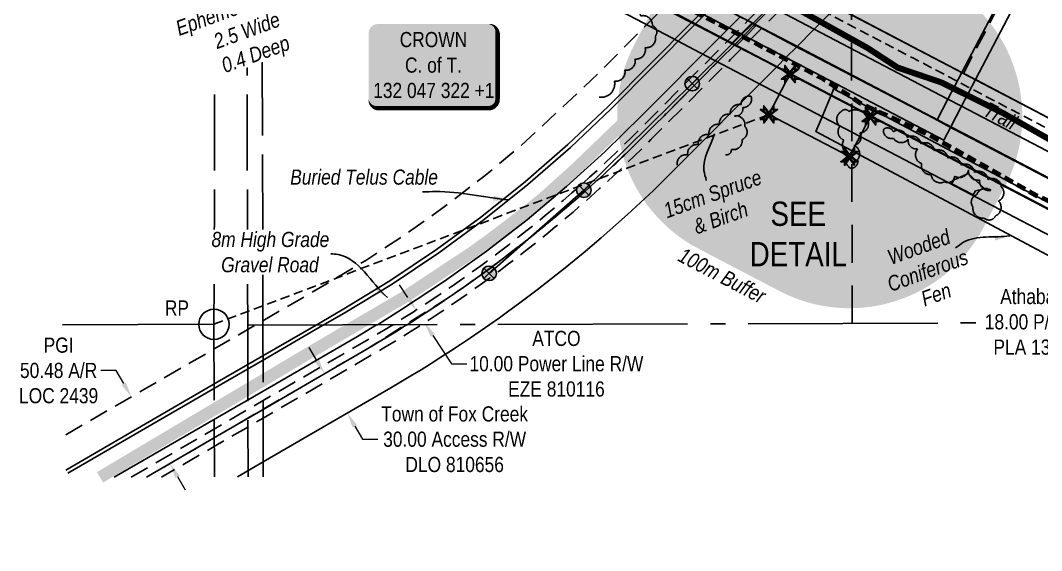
# Model space of a CAD drawing. Extents: x 509725 to 515252, y 6027037 to 6030612.
# Drawn here: x 511135 to 511809, y 6027037 to 6027387 of the extents above; entities that cross this region are included whole.
import ezdxf

# ---------------------------------------------------------------- set-up
doc = ezdxf.new("R2010")
doc.units = 0
doc.header["$LTSCALE"] = 5
doc.header["$PDSIZE"] = 0.5
for name, pattern in [('0', [1, 1, 0]), ('foc-ACCESSROAD', [3.75, 2.5, -1.25]), ('foc-FLOWLINE', [3.75, 2.5, -1.25]), ('foc-LSD', [8, 5, -3]), ('foc-QUARTERLINE', [33, 25, -3, 2, -3]), ('foc-TIELINE', [1.875, 1.25, -0.625]), ('foc-UNSURVEYED', [12.5, 10, -2.5]), ('UG_PIPE', [1.875, 1.25, -0.625])]:
    doc.linetypes.add(name, pattern=pattern)
doc.layers.get('Defpoints').update_dxf_attribs({"color": 9})
for name, color, linetype in [('35', 37, 'Continuous'), ('AS-OWNER', 7, 'Continuous'), ('AS-PIPE-UG', 44, 'UG_PIPE'), ('AS-POWER', 104, 'foc-POWER'), ('AS-POWER-EXISTING-PP', 72, 'Continuous'), ('AS-ROADS', 254, 'Continuous'), ('AS-TELEPHONE-T', 224, 'Continuous'), ('AS-TELUS', 224, 'foc-TEL'), ('C-RW', 13, 'Continuous'), ('DETAIL-T', 7, 'Continuous'), ('F-AR', 190, 'foc-ACCESSROAD'), ('F-EZE', 190, 'foc-FLOWLINE'), ('F-RW', 190, 'Continuous'), ('F-WS', 190, 'foc-ACCESSROAD'), ('L-MON', 1, 'Continuous'), ('L-SECQ', 8, 'foc-QUARTERLINE'), ('L-SECTION-LSD', 7, 'foc-LSD'), ('L-TIE', 7, 'foc-TIELINE'), ('L-USEC', 7, 'foc-UNSURVEYED'), ('P-BUFFER-H 30m', 51, 'Continuous'), ('P-BUFFER-T', 40, 'Continuous'), ('P-PROPOSED', 10, 'Continuous'), ('P-PROPOSED-H', 21, 'Continuous'), ('R- CONC', 8, 'Continuous'), ('T-BUSH', 110, '0'), ('T-BUSH-T', 110, 'Continuous'), ('WETLAND', 143, 'Continuous'), ('WETLAND-T', 146, 'Continuous')]:
    doc.layers.add(name, color=color, linetype=linetype)
for name, color, linetype, lineweight in [('F-AR-T', 190, 'Continuous', 9), ('F-EZE-T', 190, 'Continuous', 9), ('F-RW-T', 190, 'Continuous', 9), ('T-TEXT', 48, 'Continuous', 18)]:
    doc.layers.add(name, color=color, linetype=linetype, lineweight=lineweight)
doc.layers.add('WITHIN DISPO', color=6, linetype='Continuous', plot=False)
doc.styles.add('80', font='ARIALN.TTF', dxfattribs={"height": 10})
doc.styles.add('80CG', font='ARIALN.TTF', dxfattribs={"height": 10})
doc.styles.add('80L', font='ARIALN.TTF', dxfattribs={"height": 10})
doc.styles.add('foc-LtypeFont', font='ARIALN.TTF', dxfattribs={"height": 7.35})
doc.linetypes.add('foc-POWER', pattern='A,6,-1,["P",foc-LtypeFont,S=0.2,R=0,X=-0.625,Y=-0.75],-1.24,4', length=12.24)
doc.linetypes.add('foc-TEL', pattern='A,2,-1,["T",foc-LtypeFont,S=0.2,R=0,X=-0.425,Y=-0.75],-1.24,8', length=12.24)
doc.dimstyles.new('Compass 5 000', dxfattribs={"dimscale": 5, "dimtxt": 9, "dimasz": 2, "dimexe": 0.2, "dimexo": 0.0625, "dimgap": 0.5, "dimtad": 0, "dimtih": 1, "dimtoh": 1, "dimzin": 0, "dimdsep": 46, "dimtxsty": '80CG', "dimcen": 0.1, "dimse1": 1, "dimse2": 1, "dimclrd": 256, "dimclrt": 256, "dimaunit": 1, "dimadec": 4, "dimazin": 0, "dimtfac": 0.06, "dimtofl": 0, "dimtmove": 0, "dimatfit": 1, "dimfxl": 0.2, "dimtolj": 1, "dimtzin": 0, "dimlwd": -1, "dimarcsym": 0})

# ---------------------------------------------------------------- blocks, each defined once
blk = doc.blocks.new('*D382')
at = {"layer": 'Defpoints', "color": 0, "transparency": 16777216}
for p in [(511738.43, 6027362.11), (511729.22, 6027344.59), (511874.75, 6027290.4)]:
    blk.add_point(p, dxfattribs=at)
at = {"layer": 'F-RW-T', "transparency": 16777216}
for p, q in [((511879.41, 6027299.25), (511921.32, 6027378.94)), ((511921.32, 6027378.94), (511931.32, 6027378.94)), ((511860.88, 6027264.04), (511856.23, 6027255.19))]:
    blk.add_line(p, q, dxfattribs=at)
for points in [[(511877.93, 6027300.03), (511880.88, 6027298.47), (511874.75, 6027290.4)], [(511859.41, 6027264.81), (511862.36, 6027263.26), (511865.54, 6027272.89)]]:
    blk.add_solid(points, dxfattribs=at)
at = {"layer": 'F-RW-T', "transparency": 16777216, "insert": (511970.41, 6027378.94), "char_height": 10, "attachment_point": 5, "style": '80CG'}
blk.add_mtext('\\A1;Pembina\\P19.81 P/L R/W\\PPlan 199 RS\\PPLA 3108', dxfattribs=at)
blk = doc.blocks.new('*D383')
at = {"layer": 'Defpoints', "color": 0, "transparency": 16777216}
for p in [(511675.95, 6027411.92), (511668.97, 6027398.65), (511897.54, 6027295.36)]:
    blk.add_point(p, dxfattribs=at)
at = {"layer": 'F-RW-T', "transparency": 16777216}
for p, q in [((511902.19, 6027304.21), (511906.85, 6027313.06)), ((511906.85, 6027313.06), (511916.85, 6027313.06)), ((511885.9, 6027273.24), (511881.24, 6027264.39))]:
    blk.add_line(p, q, dxfattribs=at)
for points in [[(511900.72, 6027304.99), (511903.67, 6027303.44), (511897.54, 6027295.36)], [(511884.42, 6027274.01), (511887.37, 6027272.46), (511890.55, 6027282.09)]]:
    blk.add_solid(points, dxfattribs=at)
at = {"layer": 'F-RW-T', "transparency": 16777216, "insert": (511955.93, 6027313.06), "char_height": 10, "attachment_point": 5, "style": '80CG'}
blk.add_mtext('\\A1;Paramount\\P15.00 P/L R/W\\PPLA 062648', dxfattribs=at)
blk = doc.blocks.new('*D385')
at = {"layer": 'Defpoints', "color": 0, "transparency": 16777216}
for p in [(511847.81, 6027264.62), (511839.43, 6027248.69), (511878.45, 6027228.17)]:
    blk.add_point(p, dxfattribs=at)
at = {"layer": 'F-RW-T', "transparency": 16777216}
for p, q in [((511891.48, 6027252.95), (511896.13, 6027261.8)), ((511873.79, 6027219.32), (511857.39, 6027188.14)), ((511857.39, 6027188.14), (511847.39, 6027188.14))]:
    blk.add_line(p, q, dxfattribs=at)
for points in [[(511890, 6027253.72), (511892.95, 6027252.17), (511886.82, 6027244.1)], [(511872.32, 6027220.1), (511875.27, 6027218.54), (511878.45, 6027228.17)]]:
    blk.add_solid(points, dxfattribs=at)
at = {"layer": 'F-RW-T', "transparency": 16777216, "insert": (511808.3, 6027188.14), "char_height": 10, "attachment_point": 5, "style": '80CG', "bg_fill": 3, "box_fill_scale": 1.1, "bg_fill_color": 256, "bg_fill_true_color": 13158600, "bg_fill_transparency": 0}
blk.add_mtext('\\A1;Athabasca\\P18.00 P/L R/W\\PPLA 130134', dxfattribs=at)
blk = doc.blocks.new('*U373')
h = blk.add_hatch(color=59)
edge = h.paths.add_edge_path()
edge.add_line((-36.5, -28.5), (36.5, -28.5))
edge.add_arc((36.5, -22.5), 6, 270, 360)
edge.add_line((42.5, -22.5), (42.5, 21))
edge.add_arc((36.5, 21), 6, 0, 90)
edge.add_line((36.5, 27), (-36.5, 27))
edge.add_arc((-36.5, 21), 6, 90, 180)
edge.add_line((-42.5, 21), (-42.5, -22.5))
edge.add_arc((-36.5, -22.5), 6, 180, 270)
at = {"color": 1, "flags": 128}
blk.add_lwpolyline([(-36.5, -28.5, 3, 3, 0), (36.5, -28.5, 3, 3, 0.414214), (42.5, -22.5, 3, 3, 0), (42.5, 21, 3, 0, 0.414214), (36.5, 27, 0, 0, 0), (-36.5, 27, 0, 0, 0.414214), (-42.5, 21, 0, 0, 0), (-42.5, -22.5, 0, 3, 0.414214)], format="xyseb", close=True, dxfattribs=at)
blk.add_lwpolyline([(-37.6, -6.82, 0, 7.5, 0), (0, 0, 0, 0, 0)], format="xyseb", dxfattribs=at)
at = {"color": 1, "style": '80'}
blk.add_attdef('ENTER_TEXT_001', (-35.99, -5), '', height=10, dxfattribs=at)
blk = doc.blocks.new('POWERPOLE')
h = blk.add_hatch(color=255)
edge = h.paths.add_edge_path()
edge.add_arc((0, 0), 0.96, 0, 360)
at = {"linetype": 'Continuous'}
for p, q in [((0.68, -0.68), (-0.68, 0.68)), ((-0.68, -0.68), (0.68, 0.68))]:
    blk.add_line(p, q, dxfattribs=at)
blk.add_circle((0, 0), 0.96, dxfattribs=at)
blk = doc.blocks.new('*D527')
at = {"layer": 'Defpoints', "color": 0, "transparency": 16777216}
for p in [(511208.48, 6027138.78), (511199.66, 6027133.68), (511225.11, 6027089.68)]:
    blk.add_point(p, dxfattribs=at)
at = {"layer": 'F-AR-T', "transparency": 16777216}
for p, q in [((511198.46, 6027156.09), (511188.46, 6027156.09)), ((511203.47, 6027147.43), (511198.46, 6027156.09)), ((511238.92, 6027086.12), (511243.93, 6027077.46))]:
    blk.add_line(p, q, dxfattribs=at)
for points in [[(511204.91, 6027148.27), (511202.03, 6027146.6), (511208.48, 6027138.78)], [(511240.37, 6027086.95), (511237.48, 6027085.28), (511233.92, 6027094.77)]]:
    blk.add_solid(points, dxfattribs=at)
at = {"layer": 'F-AR-T', "transparency": 16777216, "insert": (511160.52, 6027156.09), "char_height": 10, "attachment_point": 5, "style": '80CG'}
blk.add_mtext('\\A1;PGI\\P50.48 A/R\\PLOC 2439', dxfattribs=at)
blk = doc.blocks.new('*D528')
at = {"layer": 'Defpoints', "color": 0, "transparency": 16777216}
for p in [(511324.13, 6027147.21), (511350.82, 6027128.04), (511339.2, 6027121.29)]:
    blk.add_point(p, dxfattribs=at)
at = {"layer": 'F-AR-T', "transparency": 16777216}
for p, q in [((511330.73, 6027162.61), (511325.7, 6027171.26)), ((511355.85, 6027119.4), (511360.87, 6027110.75)), ((511360.87, 6027110.75), (511370.87, 6027110.75))]:
    blk.add_line(p, q, dxfattribs=at)
for points in [[(511332.17, 6027163.45), (511329.29, 6027161.77), (511335.75, 6027153.97)], [(511357.29, 6027120.23), (511354.41, 6027118.56), (511350.82, 6027128.04)]]:
    blk.add_solid(points, dxfattribs=at)
at = {"layer": 'F-AR-T', "transparency": 16777216, "insert": (511421.6, 6027110.75), "char_height": 10, "attachment_point": 5, "style": '80CG'}
blk.add_mtext('\\A1;Town of Fox Creek\\P30.00 Access R/W\\PDLO 810656', dxfattribs=at)
blk = doc.blocks.new('*D529')
at = {"layer": 'Defpoints', "color": 0, "transparency": 16777216}
for p in [(511404.84, 6027201.58), (511410.34, 6027193.23), (511401.74, 6027187.56)]:
    blk.add_point(p, dxfattribs=at)
at = {"layer": 'F-EZE-T', "transparency": 16777216}
for p, q in [((511390.73, 6027204.26), (511385.23, 6027212.61)), ((511407.24, 6027179.21), (511419.55, 6027160.53)), ((511419.55, 6027160.53), (511429.55, 6027160.53))]:
    blk.add_line(p, q, dxfattribs=at)
for points in [[(511392.12, 6027205.18), (511389.34, 6027203.35), (511396.23, 6027195.91)], [(511408.63, 6027180.13), (511405.85, 6027178.29), (511401.74, 6027187.56)]]:
    blk.add_solid(points, dxfattribs=at)
at = {"layer": 'F-EZE-T', "transparency": 16777216, "insert": (511488.69, 6027160.53), "char_height": 10, "attachment_point": 5, "style": '80CG'}
blk.add_mtext('\\A1;ATCO\\P10.00 Power Line R/W\\PEZE 810116', dxfattribs=at)
blk = doc.blocks.new('TEMP')
h = blk.add_hatch(color=255)
h.dxf.hatch_style = 1
h.paths.add_polyline_path([(0, 0.25), (-0.67, 1.15), (-0.67, 0.67), (-1.15, 0.67), (-0.25, 0), (-1.15, -0.67), (-0.67, -0.67), (-0.67, -1.15), (0, -0.25), (0.67, -1.15), (0.67, -0.67), (1.15, -0.67), (0.25, 0), (1.15, 0.67), (0.67, 0.67), (0.67, 1.15)])
h = blk.add_hatch(color=1)
h.dxf.hatch_style = 1
h.paths.add_polyline_path([(0, 0.08), (-0.57, 0.85), (-0.57, 0.57), (-0.85, 0.57), (-0.08, 0), (-0.85, -0.57), (-0.57, -0.57), (-0.57, -0.85), (0, -0.08), (0.57, -0.85), (0.57, -0.57), (0.85, -0.57), (0.08, 0), (0.85, 0.57), (0.57, 0.57), (0.57, 0.85)])
at = {"color": 1}
for p, q in [((-0.08, 0), (0.08, 0)), ((0, 0.08), (0, -0.08))]:
    blk.add_line(p, q, dxfattribs=at)
at = {"color": 255, "flags": 128}
blk.add_lwpolyline([(-0.25, 0), (-1.15, 0.67), (-0.67, 0.67), (-0.67, 1.15), (0, 0.25), (0.67, 1.15), (0.67, 0.67), (1.15, 0.67), (0.25, 0), (1.15, -0.67), (0.67, -0.67), (0.67, -1.15), (0, -0.25), (-0.67, -1.15), (-0.67, -0.67), (-1.15, -0.67)], close=True, dxfattribs=at)
at = {"color": 1, "flags": 128}
blk.add_lwpolyline([(-0.08, 0), (-0.85, 0.57), (-0.57, 0.57), (-0.57, 0.85), (0, 0.08), (0.57, 0.85), (0.57, 0.57), (0.85, 0.57), (0.08, 0), (0.85, -0.57), (0.57, -0.57), (0.57, -0.85), (0, -0.08), (-0.57, -0.85), (-0.57, -0.57), (-0.85, -0.57)], close=True, dxfattribs=at)
blk = doc.blocks.new('RP')
at = {"layer": '35', "color": 3}
blk.add_circle((0, 0), 10, dxfattribs=at)
at = {"layer": '35', "color": 3, "style": '80'}
blk.add_attdef('RP_001', (-32.36, 5.75), '', height=10, dxfattribs=at)

msp = doc.modelspace()

# ---------------------------------------------------------------- hatches: boundary and pattern name
at = {"layer": 'P-BUFFER-H 30m'}
h = msp.add_hatch(color=256, dxfattribs=at)
h.dxf.hatch_style = 1
edge = h.paths.add_edge_path()
edge.add_line((511770.486, 6027250.797), (511784.389, 6027277.381))
edge.add_arc((511695.824, 6027323.701), 99.947, 332.390219, 422.390219)
edge.add_line((511742.144, 6027412.267), (511688.976, 6027440.074))
edge.add_arc((511642.656, 6027351.508), 99.947, 62.390219, 152.390219)
edge.add_line((511554.09, 6027397.828), (511540.187, 6027371.244))
edge.add_arc((511628.753, 6027324.924), 99.947, 152.390219, 242.390219)
edge.add_line((511582.432, 6027236.358), (511635.6, 6027208.551))
edge.add_arc((511681.92, 6027297.117), 99.947, 242.390219, 332.390219)
at = {"layer": 'P-PROPOSED-H'}
h = msp.add_hatch(color=256, dxfattribs=at)
h.dxf.hatch_style = 1
h.paths.add_polyline_path([(511681.92, 6027297.117), (511695.824, 6027323.701), (511642.656, 6027351.508), (511628.753, 6027324.924)])

# ---------------------------------------------------------------- linework, layer by layer
at = {"layer": 'AS-PIPE-UG', "flags": 128}
for points in [[(511609.491, 6027376.242), (511561.838, 6027400.841), (511480.501, 6027445.67), (511414.814, 6027480.621), (511340.216, 6027519.491), (511276.222, 6027552.555), (511226.518, 6027579.538), (511187.155, 6027600.781), (511163.618, 6027612.129)], [(511609.95, 6027377.13), (511562.309, 6027401.723), (511480.977, 6027446.549), (511415.28, 6027481.505), (511340.677, 6027520.378), (511276.69, 6027553.438), (511226.994, 6027580.417), (511187.61, 6027601.671), (511164.052, 6027613.03)], [(511610.408, 6027378.018), (511562.779, 6027402.605), (511481.453, 6027447.428), (511415.745, 6027482.389), (511341.137, 6027521.265), (511277.157, 6027554.321), (511227.469, 6027581.296), (511188.064, 6027602.561), (511164.487, 6027613.93)], [(511638.854, 6027406.171), (511660.799, 6027395.162), (511700.442, 6027374.241), (511724.544, 6027361.724), (511760.193, 6027342.978), (511802.792, 6027320.592), (511873.147, 6027283.811), (511919.163, 6027259.851), (511957.313, 6027239.51), (511995.937, 6027219.583), (512096.129, 6027167.125), (512143.957, 6027142.639), (512186.577, 6027120.349)], [(512164.755, 6027087.911), (512140.828, 6027101.304), (511965.458, 6027190.752), (511856.001, 6027248.009), (511804.783, 6027270.482), (511733.536, 6027310.747), (511689.65, 6027330.837), (511663.34, 6027347.978), (511609.485, 6027376.245)], [(512165.243, 6027088.783), (512141.3, 6027102.185), (511965.917, 6027191.64), (511856.434, 6027248.91), (511805.231, 6027271.377), (511733.991, 6027311.638), (511690.134, 6027331.715), (511663.847, 6027348.841), (511663.847, 6027348.841), (511609.95, 6027377.13)], [(512165.731, 6027089.655), (512141.771, 6027103.067), (511966.375, 6027192.528), (511856.867, 6027249.812), (511805.678, 6027272.272), (511734.445, 6027312.529), (511690.617, 6027332.593), (511664.353, 6027349.704), (511610.414, 6027378.015)]]:
    msp.add_lwpolyline(points, dxfattribs=at)
at = {"layer": 'AS-POWER', "flags": 128}
msp.add_lwpolyline([(511444.335, 6027220.159), (511506.796, 6027274.973), (511578.18, 6027345.257), (511649.761, 6027416.494)], dxfattribs=at)
at = {"layer": 'AS-ROADS', "flags": 128}
msp.add_lwpolyline([(511187.814, 6027085.679, 7.996, 7.996, 0), (511322.154, 6027165.611, 7.996, 7.996, 0), (511389.401, 6027205.024, 7.996, 7.996, 0), (511432.901, 6027233.766, 7.996, 7.996, 0), (511446.75, 6027243.779, 7.996, 7.996, 0), (511470.357, 6027261.871, 7.996, 7.996, 0), (511479.496, 6027269.312, 7.996, 7.996, 0), (511501.012, 6027288.621, 7.996, 7.996, 0), (511569.627, 6027354.63, 7.996, 7.996, 0), (511692.837, 6027484.706, 7.996, 7.996, 0)], format="xyseb", dxfattribs=at)
at = {"layer": 'AS-ROADS', "const_width": 3.998, "flags": 128}
msp.add_lwpolyline([(512186.607, 6027110.094), (512172.974, 6027116.895), (512172.974, 6027116.895), (512118.252, 6027145.351), (512118.252, 6027145.351), (512055.927, 6027180.499), (512055.927, 6027180.499), (512001.584, 6027211.571), (512001.584, 6027211.571), (511961.541, 6027229.777), (511961.541, 6027229.777), (511908.247, 6027254.891), (511908.247, 6027254.891), (511783.332, 6027325.685), (511783.332, 6027325.685), (511742.519, 6027345.994), (511742.519, 6027345.994), (511713.635, 6027355.808), (511713.635, 6027355.808), (511693.814, 6027368.733), (511693.814, 6027368.733), (511622.652, 6027408.327)], dxfattribs=at)
at = {"layer": 'F-AR', "flags": 128}
msp.add_lwpolyline([(511165.28, 6027113.799), (511265.086, 6027171.509), (511290.061, 6027185.951), (511295.202, 6027188.922), (511335.628, 6027212.295), (511362.955, 6027228.736), (511389.639, 6027246.198), (511415.645, 6027264.657), (511440.933, 6027284.087), (511465.469, 6027304.459), (511512.142, 6027347.911), (511559.432, 6027395.463), (511565.334, 6027401.397), (511572.72, 6027408.823), (511583.966, 6027420.132), (511598.587, 6027434.834), (511617.103, 6027425.149), (511685.209, 6027493.593), (511686.319, 6027494.481), (511700.389, 6027480.393), (511704.177, 6027476.601), (511707.899, 6027472.868), (511706.814, 6027472.118), (511645.404, 6027410.371), (511630.782, 6027395.654), (511619.539, 6027384.337), (511612.156, 6027376.909), (511606.249, 6027370.964), (511603.804, 6027368.497), (511598.876, 6027363.537), (511559.682, 6027324.085), (511553.607, 6027318.003), (511547.918, 6027312.313), (511544.438, 6027308.838), (511542.605, 6027307.052), (511538.982, 6027303.537), (511537.241, 6027301.856), (511533.491, 6027298.249), (511531.845, 6027296.672), (511527.965, 6027292.971), (511526.416, 6027291.501), (511522.405, 6027287.707), (511520.883, 6027286.273), (511516.781, 6027282.564), (511515.416, 6027281.336), (511511.109, 6027277.476), (511509.844, 6027276.348), (511505.403, 6027272.402), (511504.241, 6027271.374), (511499.665, 6027267.343), (511498.605, 6027266.413), (511496.371, 6027264.462), (511493.876, 6027262.362), (511492.914, 6027261.556), (511488.031, 6027257.48), (511487.174, 6027256.768), (511482.153, 6027252.614), (511481.403, 6027251.996), (511476.242, 6027247.765), (511475.601, 6027247.241), (511471.152, 6027243.623), (511470.296, 6027242.952), (511469.76, 6027242.534), (511464.283, 6027238.283), (511463.858, 6027237.954), (511458.239, 6027233.631), (511457.926, 6027233.391), (511452.065, 6027228.92), (511446.017, 6027224.348), (511445.185, 6027223.724), (511439.908, 6027219.918), (511433.765, 6027215.527), (511427.592, 6027211.155), (511421.582, 6027206.935), (511421.199, 6027206.667), (511418.507, 6027204.794), (511415.388, 6027202.748), (511414.882, 6027202.418), (511389.074, 6027186.259), (511370.909, 6027174.554), (511369.723, 6027173.895), (511364.394, 6027170.669), (511363.163, 6027169.922), (511295.346, 6027130.511), (511265.23, 6027113.004), (511218.413, 6027085.789)], dxfattribs=at)
at = {"layer": 'F-EZE', "flags": 128}
msp.add_lwpolyline([(511208.383, 6027085.744), (511265.216, 6027118.781), (511295.332, 6027136.287), (511368.769, 6027178.976), (511374.594, 6027182.463), (511380.775, 6027186.232), (511381.175, 6027186.234), (511387.705, 6027190.537), (511394.23, 6027194.674), (511400.703, 6027198.858), (511407.14, 6027203.098), (511413.538, 6027207.394), (511419.899, 6027211.746), (511426.222, 6027216.153), (511432.507, 6027220.615), (511438.752, 6027225.132), (511444.958, 6027229.702), (511451.123, 6027234.329), (511457.248, 6027239.007), (511463.332, 6027243.739), (511469.374, 6027248.524), (511475.374, 6027253.362), (511481.333, 6027258.251), (511487.247, 6027263.192), (511493.118, 6027268.186), (511498.947, 6027273.23), (511504.73, 6027278.324), (511510.468, 6027283.469), (511516.163, 6027288.664), (511521.81, 6027293.908), (511527.413, 6027299.202), (511532.969, 6027304.543), (511538.477, 6027309.934), (511543.939, 6027315.372), (511544.379, 6027315.814), (511594.235, 6027365.965), (511607.521, 6027379.333), (511614.906, 6027386.758), (511616, 6027387.859), (511626.15, 6027398.069), (511627.243, 6027399.169), (511640.765, 6027412.773), (511641.858, 6027413.871), (511704.177, 6027476.601), (511707.884, 6027472.881), (511711.246, 6027469.523), (511650.044, 6027407.918), (511648.953, 6027406.82), (511635.428, 6027393.217), (511634.335, 6027392.118), (511624.186, 6027381.906), (511623.094, 6027380.809), (511616.8, 6027374.48), (511603.514, 6027361.113), (511551.472, 6027308.763), (511551.022, 6027308.311), (511545.499, 6027302.811), (511539.927, 6027297.36), (511534.309, 6027291.957), (511528.643, 6027286.604), (511522.931, 6027281.3), (511517.172, 6027276.047), (511511.368, 6027270.844), (511505.52, 6027265.692), (511499.626, 6027260.59), (511493.688, 6027255.54), (511487.706, 6027250.543), (511481.681, 6027245.599), (511475.613, 6027240.706), (511469.502, 6027235.867), (511463.349, 6027231.081), (511457.155, 6027226.35), (511450.919, 6027221.672), (511444.644, 6027217.049), (511438.328, 6027212.481), (511431.972, 6027207.968), (511425.577, 6027203.511), (511419.144, 6027199.11), (511412.672, 6027194.765), (511406.164, 6027190.477), (511399.669, 6027186.292), (511393.021, 6027182.064), (511386.432, 6027177.967), (511379.777, 6027173.908), (511373.835, 6027170.351), (511295.36, 6027124.734), (511265.244, 6027107.228), (511228.396, 6027085.807)], dxfattribs=at)
at = {"layer": 'F-RW'}
for points in [[(511163.932, 6027662.182), (511264.008, 6027609.836), (511294.206, 6027594.039), (511598.586, 6027434.834), (511617.096, 6027425.154), (511635.764, 6027415.387), (511640.765, 6027412.773), (511645.403, 6027410.364), (511650.044, 6027407.918), (511673.216, 6027395.798), (511755.982, 6027352.504), (511764.847, 6027347.869), (511856.086, 6027300.145), (511862.34, 6027296.874), (512069.686, 6027188.427), (512086.457, 6027179.648), (512186.557, 6027127.292)], [(511184.065, 6027651.672), (511265.303, 6027609.18), (511295.485, 6027593.391), (511599.704, 6027434.27), (511618.204, 6027424.596), (511636.862, 6027414.834), (511641.86, 6027412.221), (511646.496, 6027409.813), (511651.134, 6027407.369), (511674.295, 6027395.255), (511757.017, 6027351.984), (511765.876, 6027347.351), (511857.067, 6027299.653), (511863.319, 6027296.383), (512070.554, 6027187.993), (512087.317, 6027179.22), (512186.557, 6027127.313)], [(512186.622, 6027104.913), (512086.516, 6027157.274), (512027.22, 6027188.288), (511755.668, 6027330.321), (511746.804, 6027334.957), (511658.6, 6027381.096), (511635.428, 6027393.217), (511630.783, 6027395.652), (511626.15, 6027398.069), (511621.147, 6027400.687), (511602.476, 6027410.451), (511583.966, 6027420.132), (511294.261, 6027571.662), (511264.063, 6027587.457), (511163.987, 6027639.801)], [(511163.987, 6027639.801), (511264.063, 6027587.457), (511294.261, 6027571.662), (511583.966, 6027420.132), (511602.476, 6027410.451), (511621.147, 6027400.687), (511626.15, 6027398.069), (511630.783, 6027395.652), (511635.428, 6027393.217), (511658.6, 6027381.096), (511746.804, 6027334.957), (511755.668, 6027330.321), (512027.22, 6027188.288), (512086.516, 6027157.274), (512186.622, 6027104.913)], [(512184.476, 6027088.844), (512086.562, 6027140.058), (511994.55, 6027188.182), (511764.563, 6027308.482), (511762.092, 6027309.775), (511748.608, 6027316.825), (511739.746, 6027321.461), (511647.359, 6027369.786), (511624.186, 6027381.906), (511619.538, 6027384.337), (511614.906, 6027386.758), (511609.9, 6027389.376), (511591.231, 6027399.142), (511572.72, 6027408.823), (511294.303, 6027554.451), (511264.105, 6027570.246), (511164.029, 6027622.59)], [(511164.029, 6027622.587), (511264.105, 6027570.246), (511294.303, 6027554.451), (511572.72, 6027408.823), (511591.231, 6027399.142), (511609.901, 6027389.377), (511614.906, 6027386.759), (511619.54, 6027384.337), (511612.156, 6027376.909), (511606.248, 6027370.968), (511601.622, 6027373.398), (511596.616, 6027376.017), (511577.945, 6027385.781), (511559.431, 6027395.463), (511294.353, 6027534.104), (511264.155, 6027549.898), (511164.079, 6027602.237)], [(512184.556, 6027088.844), (512087.421, 6027139.65), (511995.458, 6027187.749), (511765.593, 6027307.985), (511763.123, 6027309.277), (511749.647, 6027316.323), (511740.789, 6027320.957), (511648.451, 6027369.257), (511625.29, 6027381.371), (511620.645, 6027383.8), (511616.015, 6027386.22), (511611.012, 6027388.836), (511592.352, 6027398.597), (511573.851, 6027408.273), (511295.582, 6027553.824), (511265.4, 6027569.611), (511184.162, 6027612.102)], [(511184.162, 6027612.099), (511265.4, 6027569.611), (511295.582, 6027553.824), (511573.851, 6027408.273), (511592.352, 6027398.597), (511611.013, 6027388.837), (511616.015, 6027386.221), (511620.647, 6027383.8), (511613.267, 6027376.376), (511607.362, 6027370.438), (511602.738, 6027372.867), (511597.735, 6027375.484), (511579.073, 6027385.243), (511560.57, 6027394.92), (511295.632, 6027533.488), (511265.45, 6027549.274), (511184.212, 6027591.76)], [(511807.043, 6027428.545), (511764.847, 6027347.869), (511755.668, 6027330.321), (511748.608, 6027316.825), (511743.974, 6027307.965), (511639.976, 6027362.359), (511616.8, 6027374.48), (511612.156, 6027376.908), (511607.521, 6027379.333), (511602.515, 6027381.95), (511583.847, 6027391.716)], [(511609.9, 6027389.376), (511614.906, 6027386.758), (511619.538, 6027384.337), (511624.186, 6027381.906), (511647.359, 6027369.786), (511739.746, 6027321.461), (511746.804, 6027334.957), (511755.982, 6027352.504), (511798.132, 6027433.088)], [(511165.337, 6027090.487), (511265.143, 6027148.347), (511295.259, 6027165.806), (511330.225, 6027186.076), (511347.41, 6027196.04), (511378.978, 6027215.243), (511409.694, 6027235.781), (511439.504, 6027257.613), (511468.351, 6027280.702), (511496.184, 6027305.004), (511522.952, 6027330.475), (511577.945, 6027385.781), (511583.847, 6027391.716)], [(511609.9, 6027389.376), (511602.515, 6027381.95), (511596.616, 6027376.017), (511544.859, 6027323.966), (511520.591, 6027300.189), (511495.426, 6027277.363), (511469.402, 6027255.522), (511442.557, 6027234.698), (511414.932, 6027214.922), (511386.565, 6027196.223), (511370.712, 6027186.202), (511370.168, 6027186.2), (511357.502, 6027178.628), (511295.316, 6027142.577), (511265.2, 6027125.118), (511197.221, 6027085.708)], [(512145.067, 6027088.719), (512084.505, 6027120.397), (511953.837, 6027188.737), (511756.406, 6027292.008), (511631.96, 6027357.102), (511608.79, 6027369.225), (511604.137, 6027371.648), (511610.045, 6027377.589), (511617.429, 6027385.017), (511622.076, 6027382.587), (511645.248, 6027370.467), (511737.635, 6027322.142), (511746.498, 6027317.506), (511759.983, 6027310.455), (511762.453, 6027309.163), (511992.445, 6027188.862), (512084.451, 6027140.738), (512183.67, 6027088.842)], [(512145.973, 6027088.722), (512087.476, 6027119.32), (511956.876, 6027187.624), (511759.55, 6027290.84), (511635.17, 6027355.9), (511612.012, 6027368.016), (511607.362, 6027370.438), (511613.267, 6027376.376), (511620.647, 6027383.8), (511625.29, 6027381.371), (511648.451, 6027369.257), (511740.789, 6027320.959), (511749.647, 6027316.325), (511763.124, 6027309.278), (511765.594, 6027307.986), (511995.464, 6027187.749), (512087.421, 6027139.65), (512184.556, 6027088.844)]]:
    msp.add_lwpolyline(points, dxfattribs=at)
at = {"layer": 'F-RW', "flags": 128}
for points in [[(511218.43, 6027085.76), (511265.23, 6027112.963), (511295.346, 6027130.468), (511363.164, 6027169.912), (511364.401, 6027170.634), (511369.75, 6027173.771), (511370.927, 6027174.468), (511376.304, 6027177.684), (511377.421, 6027178.358), (511382.825, 6027181.652), (511383.881, 6027182.302), (511389.31, 6027185.676), (511390.306, 6027186.262), (511395.762, 6027189.755), (511396.634, 6027190.313), (511402.178, 6027193.889), (511402.926, 6027194.376), (511408.558, 6027198.079), (511409.184, 6027198.494), (511414.903, 6027202.323), (511415.406, 6027202.663), (511421.211, 6027206.621), (511421.594, 6027206.884), (511427.613, 6027211.065), (511433.788, 6027215.431), (511439.925, 6027219.848), (511446.025, 6027224.317), (511452.086, 6027228.839), (511457.952, 6027233.292), (511458.265, 6027233.532), (511463.88, 6027237.87), (511464.305, 6027238.201), (511469.769, 6027242.498), (511470.304, 6027242.922), (511475.619, 6027247.176), (511476.262, 6027247.694), (511481.429, 6027251.902), (511482.18, 6027252.518), (511487.2, 6027256.676), (511488.056, 6027257.391), (511492.93, 6027261.5), (511493.889, 6027262.315), (511498.619, 6027266.37), (511499.681, 6027267.29), (511504.266, 6027271.289), (511505.43, 6027272.313), (511509.873, 6027276.255), (511511.136, 6027277.385), (511515.437, 6027281.267), (511516.798, 6027282.506), (511520.959, 6027286.326), (511522.416, 6027287.675), (511526.438, 6027291.432), (511527.99, 6027292.893), (511531.874, 6027296.583), (511533.519, 6027298.16), (511537.266, 6027301.779), (511539.003, 6027303.472), (511542.615, 6027307.021), (511544.441, 6027308.831), (511547.92, 6027312.306), (511553.607, 6027318.003), (511559.678, 6027324.096), (511598.876, 6027363.539), (511603.804, 6027368.498), (511612.156, 6027376.908), (511619.538, 6027384.337), (511630.783, 6027395.652)], [(511673.216, 6027395.798), (511658.6, 6027381.096), (511647.359, 6027369.786), (511639.976, 6027362.359), (511634.07, 6027356.419), (511626.688, 6027348.992), (511569.189, 6027291.154), (511563.699, 6027285.679), (511558.164, 6027280.25), (511552.582, 6027274.869), (511546.956, 6027269.534), (511541.285, 6027264.247), (511535.569, 6027259.008), (511529.809, 6027253.819), (511524.006, 6027248.676), (511518.159, 6027243.584), (511512.27, 6027238.542), (511506.338, 6027233.549), (511500.364, 6027228.607), (511494.349, 6027223.715), (511488.292, 6027218.874), (511482.196, 6027214.085), (511476.058, 6027209.346), (511469.882, 6027204.661), (511463.665, 6027200.027), (511457.409, 6027195.446), (511451.116, 6027190.918), (511444.774, 6027186.432), (511438.415, 6027182.023), (511432.01, 6027177.657), (511425.567, 6027173.344), (511419.088, 6027169.086), (511412.575, 6027164.883), (511406.025, 6027160.736), (511399.44, 6027156.644), (511392.822, 6027152.607), (511386.17, 6027148.626), (511379.484, 6027144.702), (511295.431, 6027095.843), (511278.44, 6027085.966)]]:
    msp.add_lwpolyline(points, dxfattribs=at)
at = {"layer": 'F-WS'}
msp.add_lwpolyline([(511870.269, 6027309.673), (511863.319, 6027296.383), (511857.067, 6027299.653), (511765.876, 6027347.351), (511757.017, 6027351.984), (511799.144, 6027432.525), (511812.619, 6027458.288), (511816.683, 6027533.497), (511818.123, 6027533.856), (511820.107, 6027534.34), (511822.121, 6027534.817), (511824.091, 6027535.259), (511826.022, 6027535.68), (511828.091, 6027536.108), (511829.494, 6027536.39), (511830.095, 6027536.507), (511832.104, 6027536.885), (511833.485, 6027537.138), (511834.114, 6027537.249), (511836.129, 6027537.594), (511836.934, 6027537.727), (511832.092, 6027448.102), (511918.92, 6027402.687), (511870.269, 6027309.673)], close=True, dxfattribs=at)
at = {"layer": 'L-SECQ', "flags": 128}
for points in [[(511162.993, 6027186.232), (511262.94, 6027186.551)], [(511285.157, 6027185.935), (512186.38, 6027188.798)]]:
    msp.add_lwpolyline(points, dxfattribs=at)
at = {"layer": 'L-SECTION-LSD'}
msp.add_line((511683.728, 6027187.201), (511681.625, 6027992.068), dxfattribs=at)
at = {"layer": 'L-TIE'}
msp.add_line((511262.94, 6027186.551), (511628.753, 6027324.924), dxfattribs=at)
at = {"layer": 'L-USEC'}
for p, q in [((511264.062, 6027587.964), (511262.94, 6027186.551)), ((511284.169, 6027588.013), (511285.157, 6027185.921)), ((511295.21, 6027185.967), (511294.222, 6027588.06)), ((511262.94, 6027186.551), (511263.188, 6027085.918)), ((511285.157, 6027185.921), (511285.403, 6027085.989)), ((511295.456, 6027086.02), (511295.21, 6027185.967))]:
    msp.add_line(p, q, dxfattribs=at)
at = {"layer": 'P-PROPOSED'}
msp.add_lwpolyline([(511681.92, 6027297.117), (511695.824, 6027323.701), (511642.656, 6027351.508), (511628.753, 6027324.924)], close=True, dxfattribs=at)
at = {"layer": 'T-BUSH', "flags": 128}
for points in [[(511164.087, 6027598.839, -0.4356721), (511170.438, 6027592.553, -0.5205671), (511178.442, 6027586.567, -0.5205671), (511186.446, 6027580.582, -0.5205671), (511194.451, 6027574.596, -0.5205671), (511202.455, 6027568.611, -0.5205671), (511209.838, 6027570.312, -0.5205671), (511218.109, 6027569.469, -0.5205671), (511226.998, 6027564.899, -0.5205671), (511235.887, 6027560.33, -0.5205671), (511244.776, 6027555.76, -0.5205671), (511253.665, 6027551.19, -0.5205671), (511262.554, 6027546.621, -0.5205671), (511271.443, 6027542.051, -0.5205671), (511280.332, 6027537.482, -0.5205671), (511289.221, 6027532.912, -0.5205671), (511298.11, 6027528.343, -0.5205671), (511306.999, 6027523.773, -0.5205671), (511315.888, 6027519.203, -0.5205671), (511324.777, 6027514.634, -0.5205671), (511333.666, 6027510.064, -0.5205671), (511342.555, 6027505.495, -0.5205671), (511351.444, 6027500.925, -0.5205671), (511360.333, 6027496.356, -0.5205671), (511369.209, 6027491.761, -0.5205671), (511378.058, 6027487.116, -0.5205671), (511386.908, 6027482.471, -0.5205671), (511395.758, 6027477.826, -0.5205671), (511404.608, 6027473.181, -0.5205671), (511413.458, 6027468.536, -0.5205671), (511422.307, 6027463.891, -0.5205671), (511431.157, 6027459.246, -0.5205671), (511439.996, 6027454.581, -0.5205671), (511448.802, 6027449.853, -0.5205671), (511457.608, 6027445.125, -0.5205671), (511466.413, 6027440.397, -0.5205671), (511464.758, 6027431.275, -0.5205671), (511461.968, 6027421.678, -0.5205671), (511459.179, 6027412.08, -0.5205671), (511467.035, 6027407.529, -0.5205671), (511476.231, 6027403.614, -0.5205671), (511485.426, 6027399.698, -0.5205671), (511494.622, 6027395.782, -0.5205671), (511503.818, 6027391.867, -0.5205671), (511511.534, 6027393.377, -0.5205671), (511517.468, 6027401.419, -0.5205671), (511526.201, 6027398.374, -0.5205671), (511535.241, 6027394.111, -0.5205671), (511544.281, 6027389.848, -0.5205671), (511551.909, 6027383.523, -0.5205671), (511553.845, 6027376.415, -0.5205671), (511547.201, 6027368.948, -0.5205671), (511540.558, 6027361.481, -0.5205671), (511533.808, 6027354.111, -0.5205671), (511526.936, 6027346.854, -0.5205671), (511516.95, 6027336.308)], [(511568.272, 6027291.577, -0.5205671), (511575.263, 6027298.264, -0.5205671), (511582.255, 6027304.951, -0.5205671), (511589.247, 6027311.638, -0.5205671), (511596.238, 6027318.325, -0.5205671), (511603.23, 6027325.013, -0.5205671), (511610.483, 6027331.414, -0.5205671), (511617.053, 6027336.809, -0.5205671), (511611.527, 6027329.441, -0.5205671), (511606.063, 6027323.923, -0.5205671), (511612.907, 6027317.085, -0.5205671), (511611.159, 6027308.34, -0.5205671), (511603.997, 6027301.862, -0.5205671), (511600.112, 6027298.432, -0.5205671)]]:
    msp.add_lwpolyline(points, format="xyb", dxfattribs=at)
for points in [[(511694.011, 6027320.835, -0.5205671), (511688.699, 6027312.749, -0.5205671), (511684.781, 6027304.431, -0.5205671), (511687.184, 6027295.059, -0.5205671), (511682.529, 6027289.435, -0.5205671), (511681.728, 6027298.968, -0.5205671), (511678.229, 6027307.988, -0.5205671), (511675.622, 6027317.134, -0.5205671), (511676.469, 6027326.772, -0.5205671), (511681.415, 6027326.888, -0.5205671)], [(511781.947, 6027277.392, 0.5205671), (511773.13, 6027282.098, 0.5205671), (511764.313, 6027286.805, 0.5205671), (511755.496, 6027291.512, 0.5205671), (511746.679, 6027296.219, 0.5205671), (511737.861, 6027300.926, 0.5205671), (511729.044, 6027305.632, 0.5205671), (511719.953, 6027309.758, 0.5205671), (511710.712, 6027313.566, 0.5205671), (511704.272, 6027315.027, 0.5205671), (511710.902, 6027309.196, 0.5205671), (511720.651, 6027308.601, 0.5205671), (511726.799, 6027302.206, 0.5205671), (511729.432, 6027292.564, 0.5205671), (511735.65, 6027285.281, 0.5205671), (511744.424, 6027280.493, 0.5205671), (511751.255, 6027284.201, 0.5205671), (511760.354, 6027288.338, 0.5205671), (511767.706, 6027281.745, 0.5205671), (511775.023, 6027274.936, 0.5205671), (511765.882, 6027272.102, 0.5205671), (511763.335, 6027263.645, 0.5205671), (511770.527, 6027256.705, 0.5205671), (511778.211, 6027258.074, 0.5205671), (511780.109, 6027267.887, 0.5205671)]]:
    msp.add_lwpolyline(points, format="xyb", close=True, dxfattribs=at)
at = {"layer": 'WETLAND'}
msp.add_lwpolyline([(511671.798, 6027341.658), (511877.589, 6027232.651), (511885.761, 6027228.394), (511878.743, 6027209.499), (511874.833, 6027198.972), (511659.783, 6027313.611), (511663.163, 6027321.794), (511670.828, 6027340.352), (511671.444, 6027341.842), (511671.798, 6027341.658)], close=True, dxfattribs=at)
at = {"layer": 'WITHIN DISPO', "color": 3, "flags": 128}
msp.add_lwpolyline([(511749.288, 6027279.255), (511750.39, 6027281.611), (511760.147, 6027286.048), (511771.042, 6027275.91), (511765.004, 6027274.469), (511763.386, 6027271.881)], close=True, dxfattribs=at)

# ---------------------------------------------------------------- block references
at = {"layer": 'AS-OWNER'}
ref = msp.add_blockref('*U373', (511407.419, 6027357.525), dxfattribs=dict(at, xscale=0.9994740000000009, yscale=0.9994740000000009, zscale=0.9994740000000009))
ref.add_attrib('ENTER_TEXT_001', 'CROWN', (511385.371, 6027369.291), dxfattribs={"layer": '0', "color": 1, "height": 9.9947, "style": '80'})
ref.add_attrib('ENTER_TEXT_002', 'C. of T.', (511388.865, 6027352.456), dxfattribs={"layer": '0', "color": 1, "height": 9.9947, "style": '80'})
ref.add_attrib('ENTER_TEXT_003', '132 047 322 +1', (511367.907, 6027335.757), dxfattribs={"layer": '0', "color": 1, "height": 9.99473, "style": '80'})
at = {"layer": 'AS-POWER-EXISTING-PP', "color": 2, "xscale": 4.997355000000156, "yscale": 4.997355000000156, "zscale": 4.997355000000156}
for p in [(511578.194, 6027345.245), (511506.782, 6027274.985), (511444.335, 6027220.159)]:
    msp.add_blockref('POWERPOLE', p, dxfattribs=at)
at = {"layer": 'L-MON', "color": 3, "xscale": 4.997370000000004, "yscale": 4.997370000000004, "zscale": 4.997370000000004}
for p in [(511642.656, 6027351.508), (511628.753, 6027324.924), (511695.824, 6027323.701), (511681.92, 6027297.117)]:
    msp.add_blockref('TEMP', p, dxfattribs=at)
at = {"layer": 'R- CONC'}
msp.add_blockref('RP', (511262.94, 6027186.551), dxfattribs=at).add_auto_attribs({'RP_001': 'RP'})

# ---------------------------------------------------------------- texts
at = {"layer": 'AS-TELEPHONE-T', "insert": (511312.911, 6027288.619), "char_height": 9.99473, "attachment_point": 1, "style": '80L'}
msp.add_mtext_dynamic_manual_height_columns('\\pi0.29882;{\\fArial Narrow|b0|i1|c0|p34;Buried Telus Cable}', width=97.18384, gutter_width=49.974, heights=[0], dxfattribs=at)
at = {"layer": 'DETAIL-T', "color": 3, "insert": (511648.121, 6027246.133), "char_height": 15.9915, "width": 63.6024, "attachment_point": 5, "style": '80CG'}
msp.add_mtext('SEE\\PDETAIL', dxfattribs=at)
at = {"layer": 'P-BUFFER-T', "insert": (511572.637, 6027237.579), "char_height": 9.98948, "attachment_point": 1, "rotation": 332.390219, "style": '80L'}
msp.add_mtext_dynamic_manual_height_columns('{\\fArial Narrow|b0|i1|c0|p34;100m Buffer}', width=63.19783, gutter_width=49.974, heights=[0], dxfattribs=at)
at = {"layer": 'T-BUSH-T', "insert": (511548.523, 6027262.215), "char_height": 9.99474, "attachment_point": 1, "rotation": 20, "style": '80L'}
msp.add_mtext_dynamic_manual_height_columns('\\pi10.32765;{\\fArial Narrow|b0|i1|c0|p34;15cm Spruce\\P\\pi25.20728;& Birch}', width=86.13247, gutter_width=49.974, heights=[0], dxfattribs=at)
at = {"layer": 'T-TEXT', "insert": (511773.128, 6027333.858), "char_height": 9.99473, "attachment_point": 1, "rotation": 332.336579, "style": '80L'}
msp.add_mtext_dynamic_manual_height_columns('\\pi0.76242;{\\fArial Narrow|b0|i1|c0|p34;Trail}', width=22.84376, gutter_width=49.974, heights=[0], dxfattribs=at)
at = {"layer": 'WETLAND-T', "insert": (511699.407, 6027232.674), "char_height": 9.99473, "attachment_point": 1, "rotation": 20, "style": '80L'}
msp.add_mtext_dynamic_manual_height_columns('\\pi6.83357;{\\fArial Narrow|b0|i1|c0|p34;Wooded \\P\\pi0.56812;Coniferous \\P\\pi18.27025;Fen}', width=55.43913, gutter_width=49.974, heights=[0], dxfattribs=at)

# ---------------------------------------------------------------- dimensions: what is measured, and where the dimension line sits
at = {"layer": 'F-AR-T'}
for base, p1, p2, angle, text, picture, middle in [((511208.476, 6027138.776), (511225.106, 6027089.679), (511199.663, 6027133.68), 120.037661, 'PGI\\P50.48 A/R\\PLOC 2439', '*D527', (511160.521, 6027156.09)), ((511350.823, 6027128.042), (511324.13, 6027147.209), (511339.199, 6027121.285), 300.168945, 'Town of Fox Creek\\P30.00 Access R/W\\PDLO 810656', '*D528', (511421.597, 6027110.751))]:
    dim = msp.add_linear_dim(base=base, p1=p1, p2=p2, angle=angle, text=text, dimstyle='Compass 5 000', dxfattribs=at)
    dim.commit()
    dim.dimension.update_dxf_attribs({"geometry": picture, "text_midpoint": middle, "dimtype": 161})
at = {"layer": 'F-EZE-T'}
dim = msp.add_linear_dim(base=(511401.738, 6027187.561), p1=(511404.836, 6027201.58), p2=(511410.339, 6027193.228), angle=303.379659, text='ATCO\\P10.00 Power Line R/W\\PEZE 810116', dimstyle='Compass 5 000', dxfattribs=at)
dim.commit()
dim.dimension.update_dxf_attribs({"geometry": '*D529', "text_midpoint": (511488.687, 6027160.532), "dimtype": 161})

# ---------------------------------------------------------------- leaders
at = {"layer": 'AS-TELEPHONE-T', "path_type": 1}
msp.add_leader([(511457.065, 6027268.547), (511409.086, 6027274.069), (511400.395, 6027273.835)], dimstyle='Compass 5 000', override={"dimgap": 0.5, "dimtad": 0}, dxfattribs=at)
at = {"layer": 'T-BUSH-T', "path_type": 1}
msp.add_leader([(511592.837, 6027312.137), (511585.934, 6027287.988), (511587.503, 6027281.402)], dimstyle='Compass 5 000', override={"dimgap": 0.5, "dimtad": 0}, dxfattribs=at)
at = {"layer": 'T-TEXT', "path_type": 1}
msp.add_leader([(511377.298, 6027204.225), (511344.708, 6027232.604), (511335.335, 6027233.125)], dimstyle='Compass 5 000', override={"dimgap": 0.5, "dimtad": 0}, dxfattribs=at)
at = {"layer": 'WETLAND-T', "path_type": 1}
msp.add_leader([(511787.631, 6027244.831), (511757.128, 6027240.626), (511751.869, 6027236.947)], dimstyle='Compass 5 000', override={"dimgap": 0.5, "dimtad": 0}, dxfattribs=at)

# ---------------------------------------------------------------- next in the draw order: texts
at = {"layer": 'WETLAND-T', "insert": (511236.325, 6027385.88), "char_height": 9.99473, "attachment_point": 1, "rotation": 20, "style": '80L', "bg_fill": 3, "box_fill_scale": 1.15, "bg_fill_color": 256, "bg_fill_true_color": 256, "bg_fill_transparency": 0}
msp.add_mtext_dynamic_manual_height_columns('\\pi0.32609;{\\fArial Narrow|b0|i1|c0|p34;Ephemeral Draw\\P\\pi20.87801;2.5 Wide\\P\\pi20.28488;0.4 Deep}', width=85.98238, gutter_width=49.974, heights=[0], dxfattribs=at)

# ---------------------------------------------------------------- next in the draw order: linework, layer by layer
at = {"layer": 'AS-TELUS', "flags": 128}
msp.add_lwpolyline([(511166.591, 6027088.325), (511266.396, 6027146.185), (511296.512, 6027163.645), (511331.479, 6027183.914), (511348.686, 6027193.891), (511380.322, 6027213.136), (511411.127, 6027233.733), (511441.023, 6027255.629), (511469.954, 6027278.784), (511497.868, 6027303.157), (511524.699, 6027328.689), (511579.717, 6027384.019), (511585.619, 6027389.954), (511593.002, 6027397.38), (511604.247, 6027408.689), (511618.869, 6027423.39), (511625.552, 6027430.106), (511686.88, 6027491.73), (511801.378, 6027608.801), (511890.333, 6027699.463)], dxfattribs=at)
at = {"layer": 'C-RW'}
for points in [[(511164.08, 6027601.812), (511262.045, 6027550.578), (511292.243, 6027534.784), (511557.321, 6027396.143), (511575.834, 6027386.461), (511594.505, 6027376.697), (511599.511, 6027374.078), (511604.137, 6027371.648), (511608.791, 6027369.225), (511631.96, 6027357.102), (511756.406, 6027292.008), (511953.838, 6027188.737), (512084.505, 6027120.397), (512145.067, 6027088.719)], [(512112.983, 6027088.617), (512084.55, 6027103.488), (511921.74, 6027188.633), (511620.903, 6027345.977), (511606.973, 6027353.254), (511597.717, 6027358.085), (511593.08, 6027360.509), (511588.438, 6027362.937), (511583.429, 6027365.557), (511564.758, 6027375.321), (511546.244, 6027385.004), (511292.284, 6027517.83), (511262.087, 6027533.625), (511164.122, 6027584.861)]]:
    msp.add_lwpolyline(points, dxfattribs=at)

# ---------------------------------------------------------------- next in the draw order: texts
at = {"layer": 'T-TEXT', "insert": (511260.845, 6027247.518), "char_height": 9.99473, "attachment_point": 1, "style": '80L', "bg_fill": 3, "box_fill_scale": 1.15, "bg_fill_color": 256, "bg_fill_true_color": 256, "bg_fill_transparency": 0}
msp.add_mtext_dynamic_manual_height_columns('\\pi0.47608;{\\fArial Narrow|b0|i1|c0|p34;8m High Grade \\P\\pi6.86425;Gravel Road}', width=77.45345, gutter_width=49.974, heights=[0], dxfattribs=at)

# ---------------------------------------------------------------- next in the draw order: dimensions: what is measured, and where the dimension line sits
at = {"layer": 'F-RW-T'}
dim = msp.add_linear_dim(base=(511878.446, 6027228.171), p1=(511847.811, 6027264.617), p2=(511839.434, 6027248.691), angle=242.255273, text='Athabasca\\P18.00 P/L R/W\\PPLA 130134', dimstyle='Compass 5 000', override={"dimtfill": 1}, dxfattribs=at)
dim.commit()
dim.dimension.update_dxf_attribs({"geometry": '*D385', "text_midpoint": (511808.304, 6027188.141), "dimtype": 161})

# ---------------------------------------------------------------- next in the draw order: dimensions: what is measured, and where the dimension line sits
for base, p1, p2, angle, text, picture, middle in [((511874.753, 6027290.401), (511729.219, 6027344.593), (511738.431, 6027362.107), 62.255035, 'Pembina\\P19.81 P/L R/W\\PPlan 199 RS\\PPLA 3108', '*D382', (511970.41, 6027378.936)), ((511897.535, 6027295.361), (511668.97, 6027398.645), (511675.951, 6027411.917), 62.255033, 'Paramount\\P15.00 P/L R/W\\PPLA 062648', '*D383', (511955.932, 6027313.061))]:
    dim = msp.add_linear_dim(base=base, p1=p1, p2=p2, angle=angle, text=text, dimstyle='Compass 5 000', dxfattribs=at)
    dim.commit()
    dim.dimension.update_dxf_attribs({"geometry": picture, "text_midpoint": middle, "dimtype": 161})

doc.saveas('drawing.dxf')
